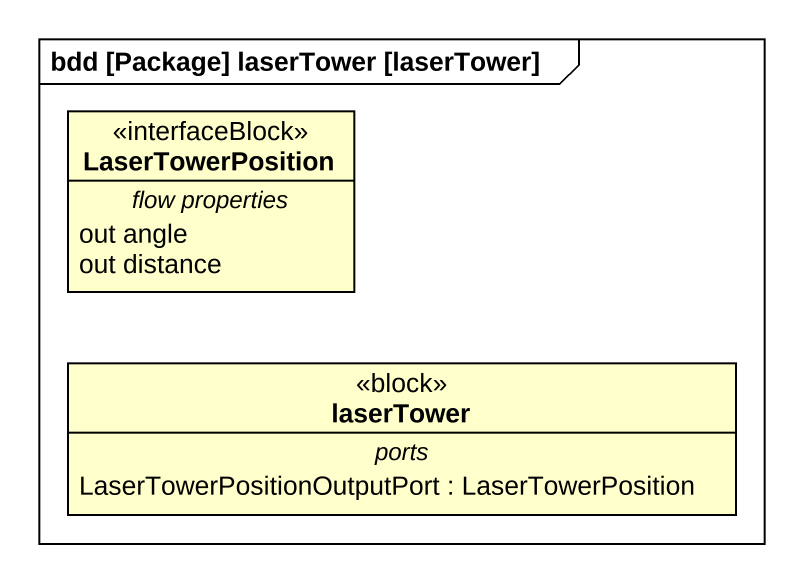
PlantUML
@startuml
mainframe bdd [Package] laserTower [laserTower]
hide circle
hide empty members
class LaserTowerPosition <<interfaceBlock>> {
  -- flow properties --
  out angle
  out distance
}
class laserTower <<block>> {
  -- ports --
  LaserTowerPositionOutputPort : LaserTowerPosition
}
@enduml
